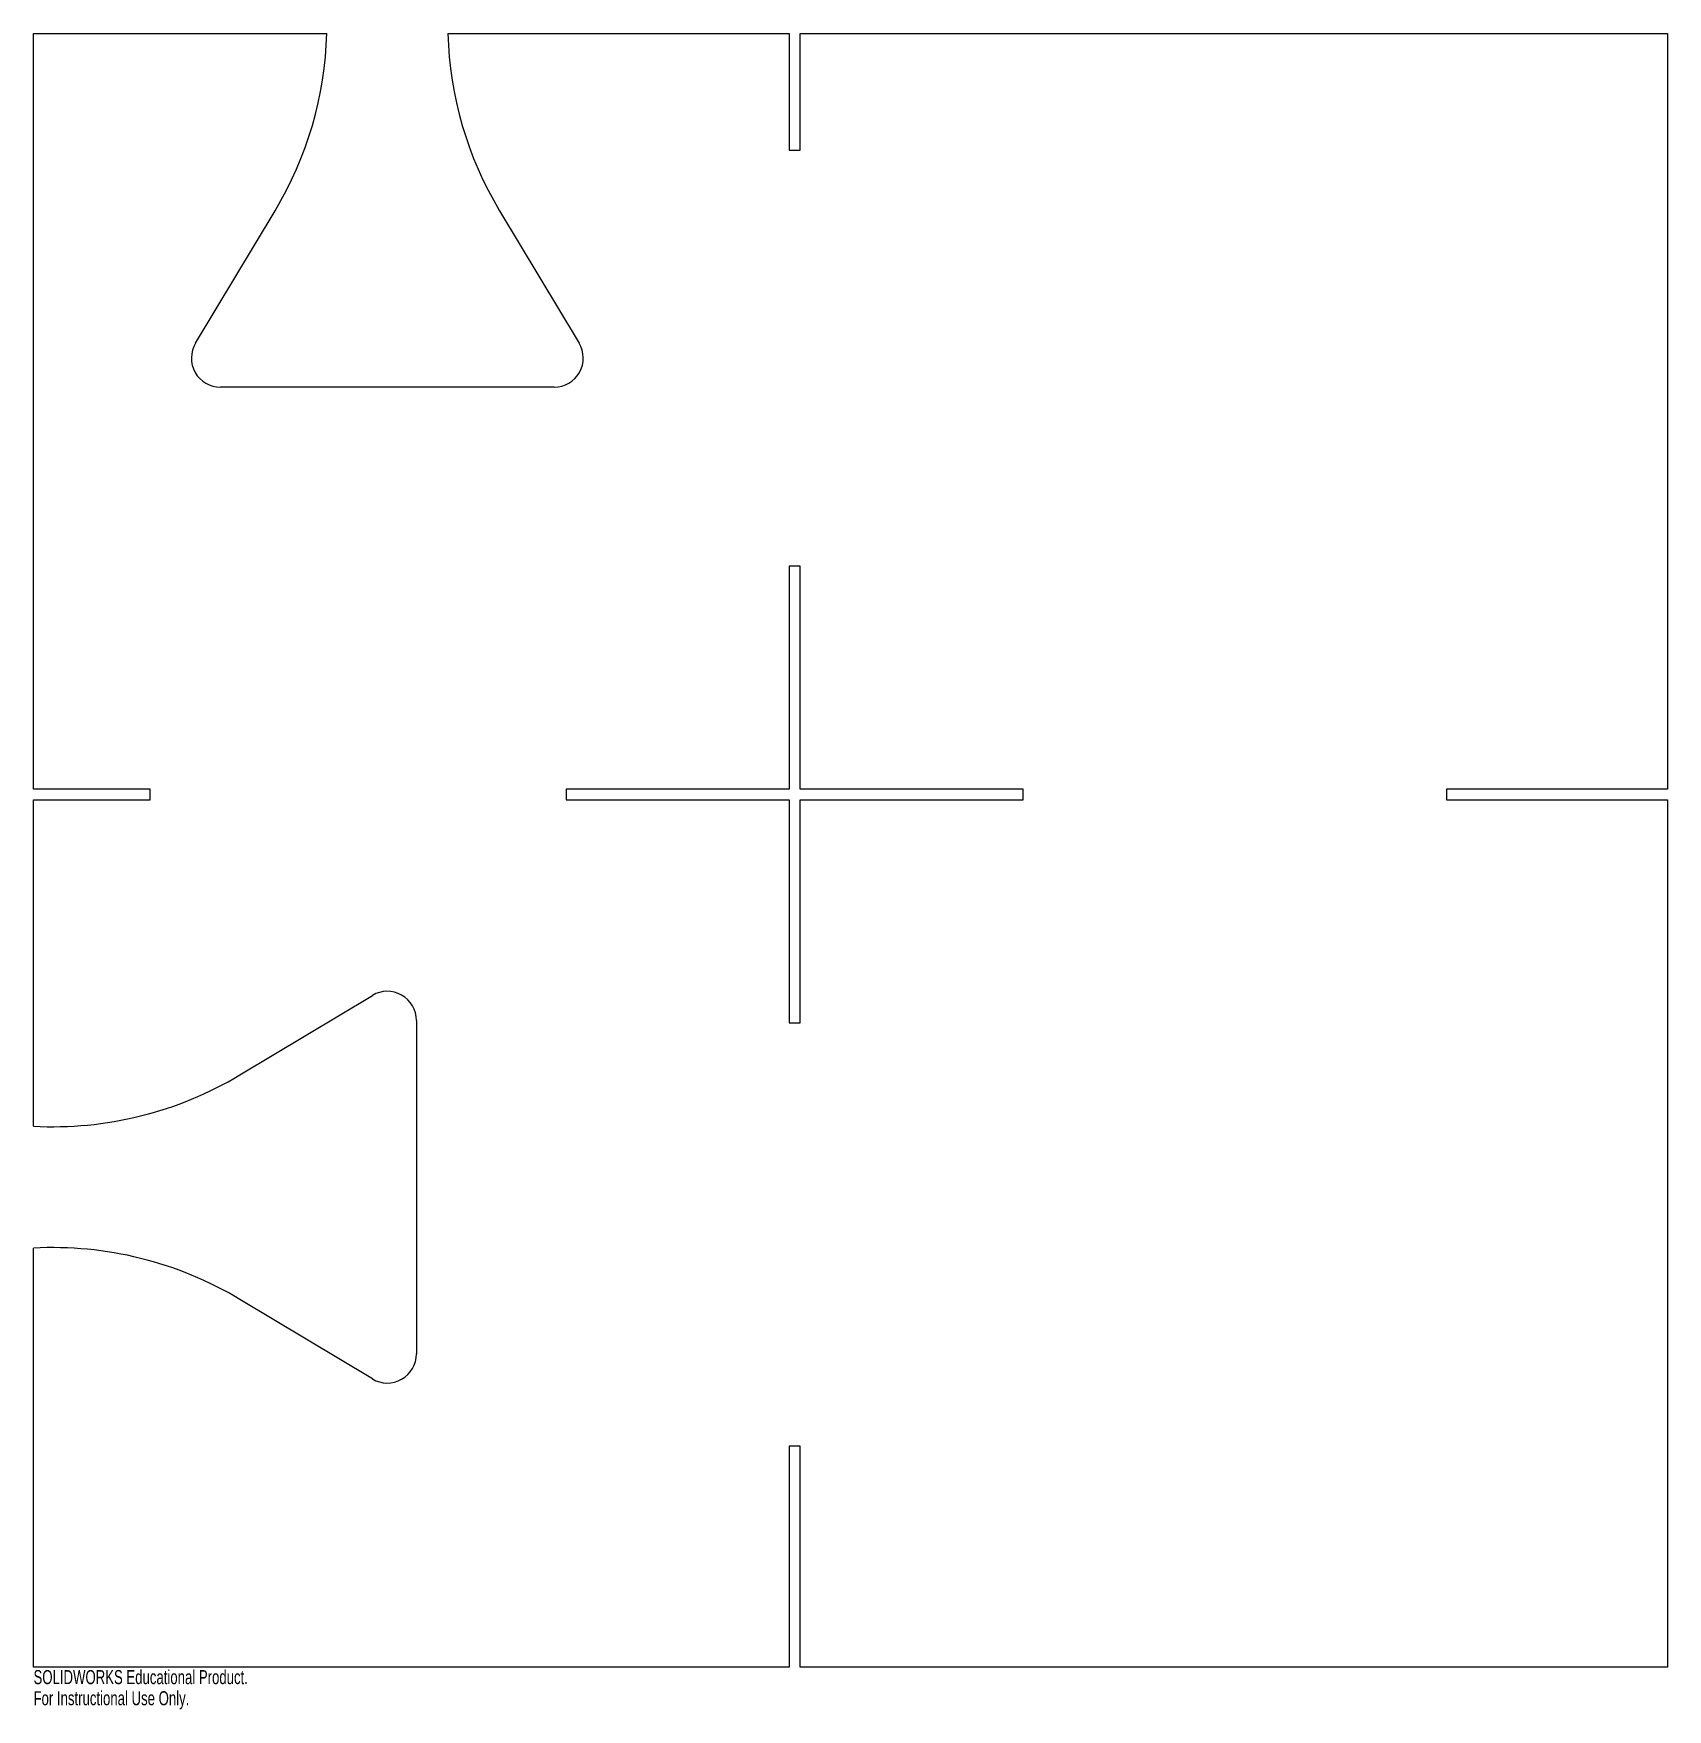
# Model space of a CAD drawing. Header units: millimetres. Extents: x 938 to 1500, y -1515 to -938.
import ezdxf

# ---------------------------------------------------------------- set-up
doc = ezdxf.new("R2010")
doc.units = ezdxf.units.MM
doc.styles.add('SLDTEXTSTYLE0', font='TXT', dxfattribs={"width": 0.7})

msp = doc.modelspace()

# ---------------------------------------------------------------- linework, layer by layer
at = {"color": 7, "linetype": 'Continuous', "lineweight": 25}
for p, q in [((938.4, -938.4), (1039.18, -938.4)), ((938.4, -1198.12), (938.4, -938.4)), ((1080.82, -938.4), (1198.12, -938.4)), ((1198.12, -938.4), (1198.12, -978.5)), ((1201.88, -938.4), (1500, -938.4)), ((1201.88, -978.5), (1201.88, -938.4)), ((1500, -938.4), (1500, -1198.12)), ((1198.12, -978.5), (1201.88, -978.5)), ((994.09, -1044.86), (1021.41, -999.31)), ((1098.59, -999.31), (1125.91, -1044.86)), ((1117.34, -1060), (1002.66, -1060)), ((1198.12, -1121.5), (1198.12, -1198.12)), ((1201.88, -1121.5), (1198.12, -1121.5)), ((1201.88, -1198.12), (1201.88, -1121.5)), ((978.5, -1198.12), (938.4, -1198.12)), ((978.5, -1201.88), (978.5, -1198.12)), ((1121.5, -1198.12), (1121.5, -1201.88)), ((1198.12, -1198.12), (1121.5, -1198.12)), ((1278.5, -1198.12), (1201.88, -1198.12)), ((1278.5, -1201.88), (1278.5, -1198.12)), ((1424, -1198.12), (1424, -1201.88)), ((1500, -1198.12), (1424, -1198.12)), ((938.4, -1201.88), (978.5, -1201.88)), ((938.4, -1314.05), (938.4, -1201.88)), ((1121.5, -1201.88), (1198.12, -1201.88)), ((1198.12, -1201.88), (1198.12, -1278.5)), ((1201.88, -1201.88), (1278.5, -1201.88)), ((1201.88, -1278.5), (1201.88, -1201.88)), ((1424, -1201.88), (1500, -1201.88)), ((1500, -1201.88), (1500, -1500)), ((1009.31, -1296.41), (1054.86, -1269.09)), ((1070, -1277.66), (1070, -1392.34)), ((1198.12, -1278.5), (1201.88, -1278.5)), ((938.4, -1500), (938.4, -1355.95)), ((1054.86, -1400.91), (1009.31, -1373.59)), ((1198.12, -1424), (1198.12, -1500)), ((1201.88, -1424), (1198.12, -1424)), ((1201.88, -1500), (1201.88, -1424)), ((1198.12, -1500), (938.4, -1500)), ((1500, -1500), (1201.88, -1500))]:
    msp.add_line(p, q, dxfattribs=at)
for centre, radius, start, end in [((914.23, -935), 125, 329.03624, 358.44136), ((1205.77, -935), 125, 181.55864, 210.96376), ((1002.66, -1050), 10, 149.03624, 270), ((1117.34, -1050), 10, 270, 30.96376), ((1060, -1277.66), 10, 0, 120.96376), ((945, -1189.23), 125, 266.97338, 300.96376), ((945, -1480.77), 125, 59.03624, 93.02662), ((1060, -1392.34), 10, 239.03624, 0)]:
    msp.add_arc(centre, radius, start, end, dxfattribs=at)

# ---------------------------------------------------------------- texts
at = {"color": 7, "linetype": 'Continuous', "char_height": 4.8336, "attachment_point": 1, "style": 'SLDTEXTSTYLE0'}
for s, insert in [('SOLIDWORKS Educational Product.', (938.4, -1501.02)), ('For Instructional Use Only.', (938.4, -1508.27))]:
    msp.add_mtext(s, dxfattribs=dict(at, insert=insert))

doc.saveas('drawing.dxf')
